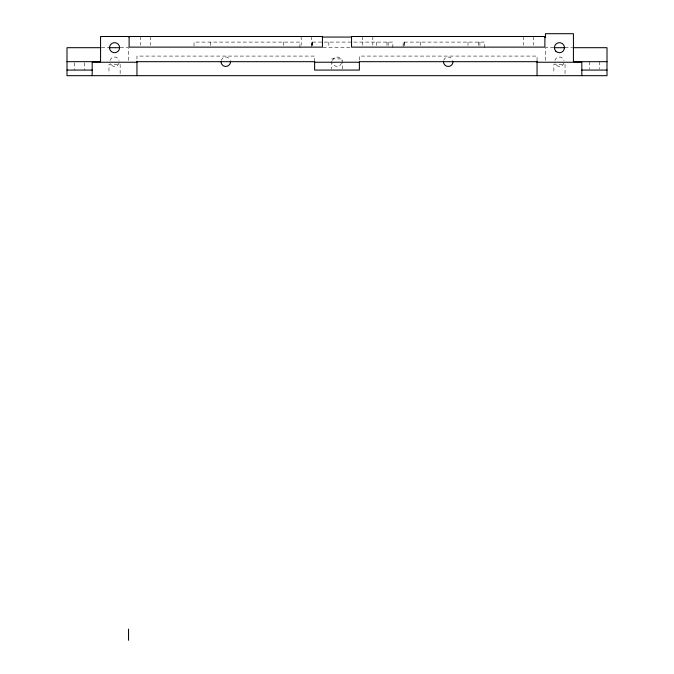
<?xml version="1.0" encoding="UTF-8"?>
<svg xmlns="http://www.w3.org/2000/svg" width="674" height="674" viewBox="0 0 674 674"><rect width="100%" height="100%" fill="white"/><g stroke="black" fill="none" stroke-linecap="round" stroke-linejoin="round"><path stroke-width="0.51" stroke-dasharray="3.37 2.53" d="M101.429 47.694L109.104 47.694M120.208 47.694L128.549 47.694L128.549 61.679M323.023 47.694L350.707 47.694M553.792 47.694L545.451 47.694L545.451 61.679M564.896 47.694L572.571 47.694M599.447 61.679L599.447 69.026M589.379 61.679L589.379 69.026M565.031 73.635L565.031 64.477L553.843 64.477L553.843 73.635M537.052 60.744L537.052 56.085L359.385 56.085L359.385 61.679M533.698 36.497L533.698 45.2M523.622 36.497L523.622 45.2M484.581 47.694L484.581 42.091L403.128 42.091L403.128 47.694M479.913 42.091L479.913 47.694M478.709 42.091L478.709 47.694M468.017 42.091L468.017 47.694M420.576 42.091L420.576 47.694M404.257 42.091L404.257 47.694M404.012 42.091L404.012 47.694M392.841 47.694L392.841 42.091L311.396 42.091L311.396 47.694M388.173 42.091L388.173 47.694M386.969 42.091L386.969 47.694M376.277 42.091L376.277 47.694M372.815 36.497L372.815 45.2M362.738 36.497L362.738 45.2M342.594 69.06L342.594 58.882L331.406 58.882L331.406 69.06M328.845 42.091L328.845 47.694M314.615 61.679L314.615 56.085L136.948 56.085L136.948 60.744M312.517 42.091L312.517 45.824M312.281 42.091L312.281 47.694M311.262 36.497L311.262 45.2M301.185 36.497L301.185 45.2M299.896 47.694L299.896 42.091L194.011 42.091L194.011 47.694M283.333 42.091L283.333 47.694M210.574 42.091L210.574 45.824M150.378 36.497L150.378 45.2M140.302 36.497L140.302 45.2M120.157 73.635L120.157 64.477L108.969 64.477L108.969 73.635M84.621 62.733L84.621 70.071M74.553 62.733L74.553 70.071M564.037 62.909A4.76 4.76 0 0 1 554.845 62.909M554.845 60.449A4.76 4.76 0 0 1 564.037 60.449M443.627 60.449A4.76 4.76 0 0 1 452.81 60.449M341.592 62.909A4.76 4.76 0 0 1 332.408 62.909M332.408 60.449A4.76 4.76 0 0 1 341.592 60.449M221.19 60.449A4.76 4.76 0 0 1 230.373 60.449M119.155 62.909A4.76 4.76 0 0 1 109.963 62.909M109.963 60.449A4.76 4.76 0 0 1 119.155 60.449"/><path stroke-width="1.01" d="M129.113 37.062L128.549 36.497L100.569 36.497L100.569 61.679L66.996 61.679M322.45 37.062L351.55 37.062M544.887 37.062L545.451 37.062M100.679 47.694L66.996 47.694L66.996 75.673L607.004 75.673L607.004 47.694L573.321 47.694M109.104 47.694L119.627 47.694A5.038 5.038 0 0 0 112.044 43.33A5.038 5.038 0 0 0 112.044 52.05A5.038 5.038 0 0 0 119.601 47.694M554.373 47.694L564.896 47.694M136.948 61.679L314.615 61.679L314.615 70.071L359.385 70.071L359.385 61.679L537.052 61.679M607.004 61.679L573.431 61.679L573.431 33.7L545.451 33.7L545.451 37.693M136.948 62.235L92.178 62.235L92.178 75.673M314.615 62.235L359.385 62.235M537.052 62.235L581.822 62.235L581.822 75.673M66.996 70.071L92.178 70.071M581.822 70.071L607.004 70.071M537.052 61.241L537.052 75.673M136.948 61.241L136.948 75.673M128.549 629.112L128.549 640.3M452.979 61.679A4.76 4.76 0 0 1 448.218 66.44A4.76 4.76 0 0 1 443.467 61.679M230.533 61.679A4.76 4.76 0 0 1 225.782 66.44A4.76 4.76 0 0 1 221.021 61.679M322.45 36.497L129.113 36.497L129.113 47.129L322.45 47.129L322.45 36.497M544.887 36.497L351.55 36.497L351.55 47.129L544.887 47.129L544.887 36.497M555.881 51.249A5.038 5.038 0 0 0 564.307 48.991A5.038 5.038 0 0 0 558.131 42.824A5.038 5.038 0 0 0 555.881 51.249"/></g></svg>
